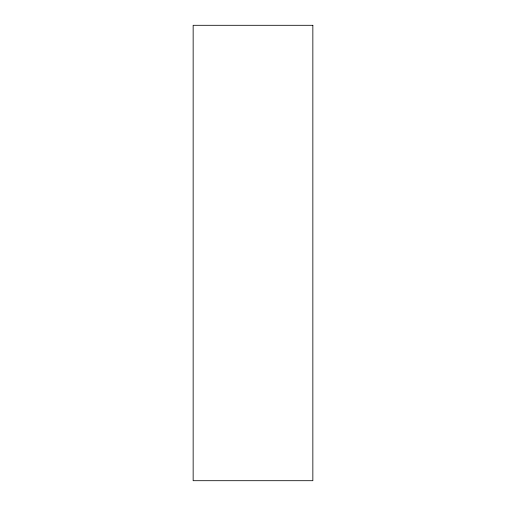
<?xml version="1.0" encoding="UTF-8"?>
<svg xmlns="http://www.w3.org/2000/svg" width="506" height="506" viewBox="0 0 506 506"><rect width="100%" height="100%" fill="white"/><g stroke="black" fill="none" stroke-linecap="round" stroke-linejoin="round"><path stroke-width="0.76" d="M312.847 25.3L193.153 25.3L193.153 480.7L312.847 480.7L312.847 25.3"/></g></svg>
